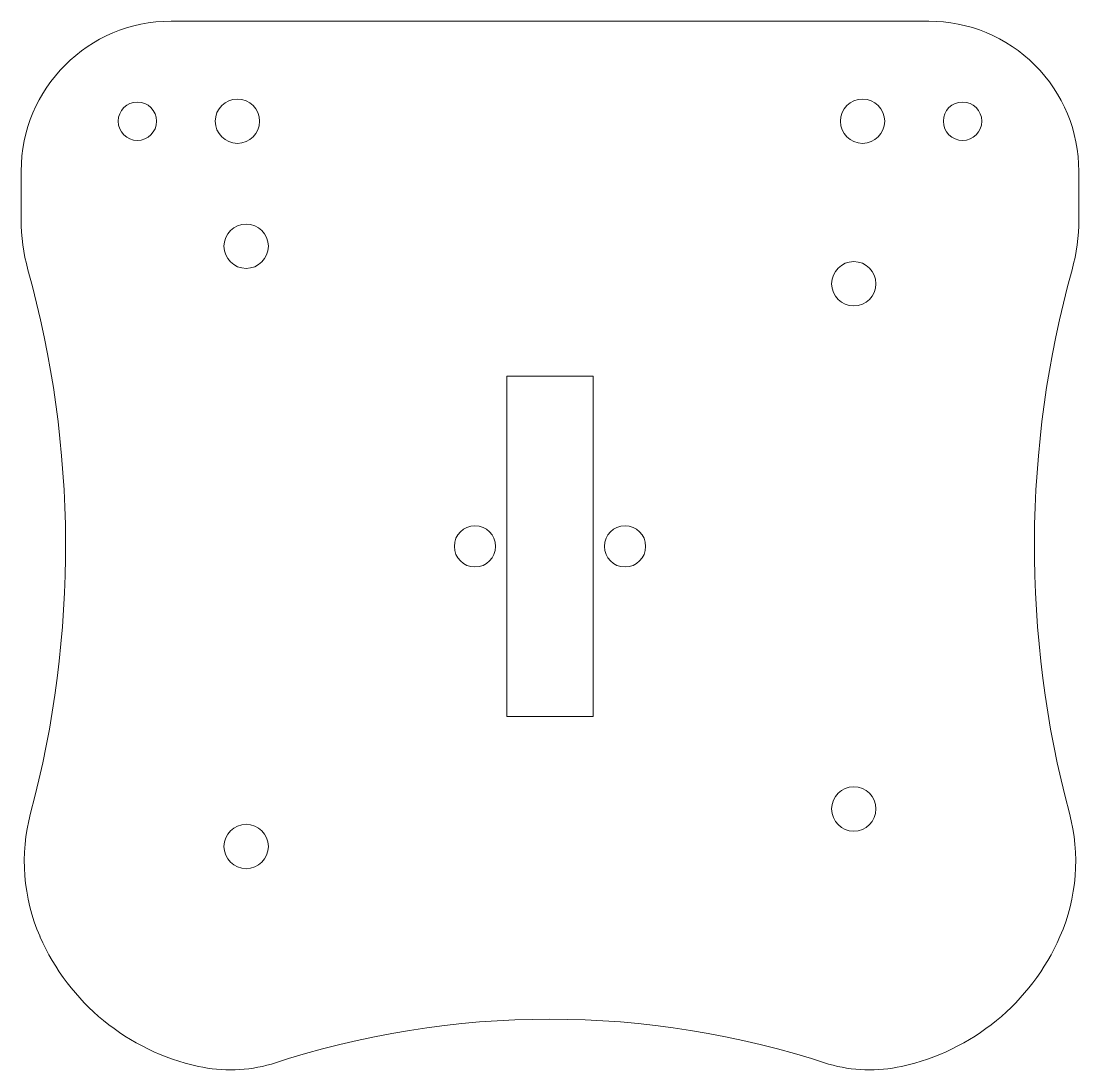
# Model space of a CAD drawing. Header units: millimetres. Extents: x 712.2 to 796.8, y 453.7 to 537.6.
import ezdxf

# ---------------------------------------------------------------- set-up
doc = ezdxf.new("R2010")
doc.units = ezdxf.units.MM

msp = doc.modelspace()

# ---------------------------------------------------------------- linework, layer by layer
at = {"color": 7, "linetype": 'Continuous', "lineweight": 15}
for p, q in [((724.204, 537.585), (784.804, 537.585)), ((712.204, 525.585), (712.204, 521.712)), ((796.804, 525.585), (796.804, 521.712)), ((751.054, 509.185), (757.954, 509.185)), ((751.054, 481.985), (751.054, 509.185)), ((757.954, 509.185), (757.954, 481.985)), ((757.954, 481.985), (751.054, 481.985))]:
    msp.add_line(p, q, dxfattribs=at)
for centre, radius in [((729.504, 529.585), 1.775), ((779.504, 529.585), 1.775), ((721.504, 529.585), 1.535), ((787.504, 529.585), 1.535), ((730.204, 519.585), 1.775), ((778.804, 516.585), 1.775), ((748.504, 495.585), 1.65), ((760.504, 495.585), 1.65), ((778.804, 474.585), 1.775), ((730.204, 471.585), 1.775)]:
    msp.add_circle(centre, radius, dxfattribs=at)
for centre, radius, start, end in [((724.204, 525.585), 12, 90, 180), ((784.804, 525.585), 12, 0, 90.00001), ((727.204, 521.712), 15, 180, 195.48825), ((781.804, 521.712), 15, 344.51175, 0), ((632.921, 495.585), 82.837, 345.07278, 15.48825), ((876.088, 495.585), 82.837, 164.51175, 194.92722), ((727.456, 470.383), 15, 165.07278, 203.61847), ((781.553, 470.383), 15, 336.38153, 14.92722), ((730.204, 471.585), 18, 203.61847, 257.73373), ((778.804, 471.585), 18, 282.26627, 336.38153), ((754.504, 386.83), 70.943, 71.69288, 108.30712), ((728.93, 465.722), 12, 257.73373, 285.9162), ((780.079, 465.722), 12, 254.0838, 282.26627)]:
    msp.add_arc(centre, radius, start, end, dxfattribs=at)

doc.saveas('drawing.dxf')
